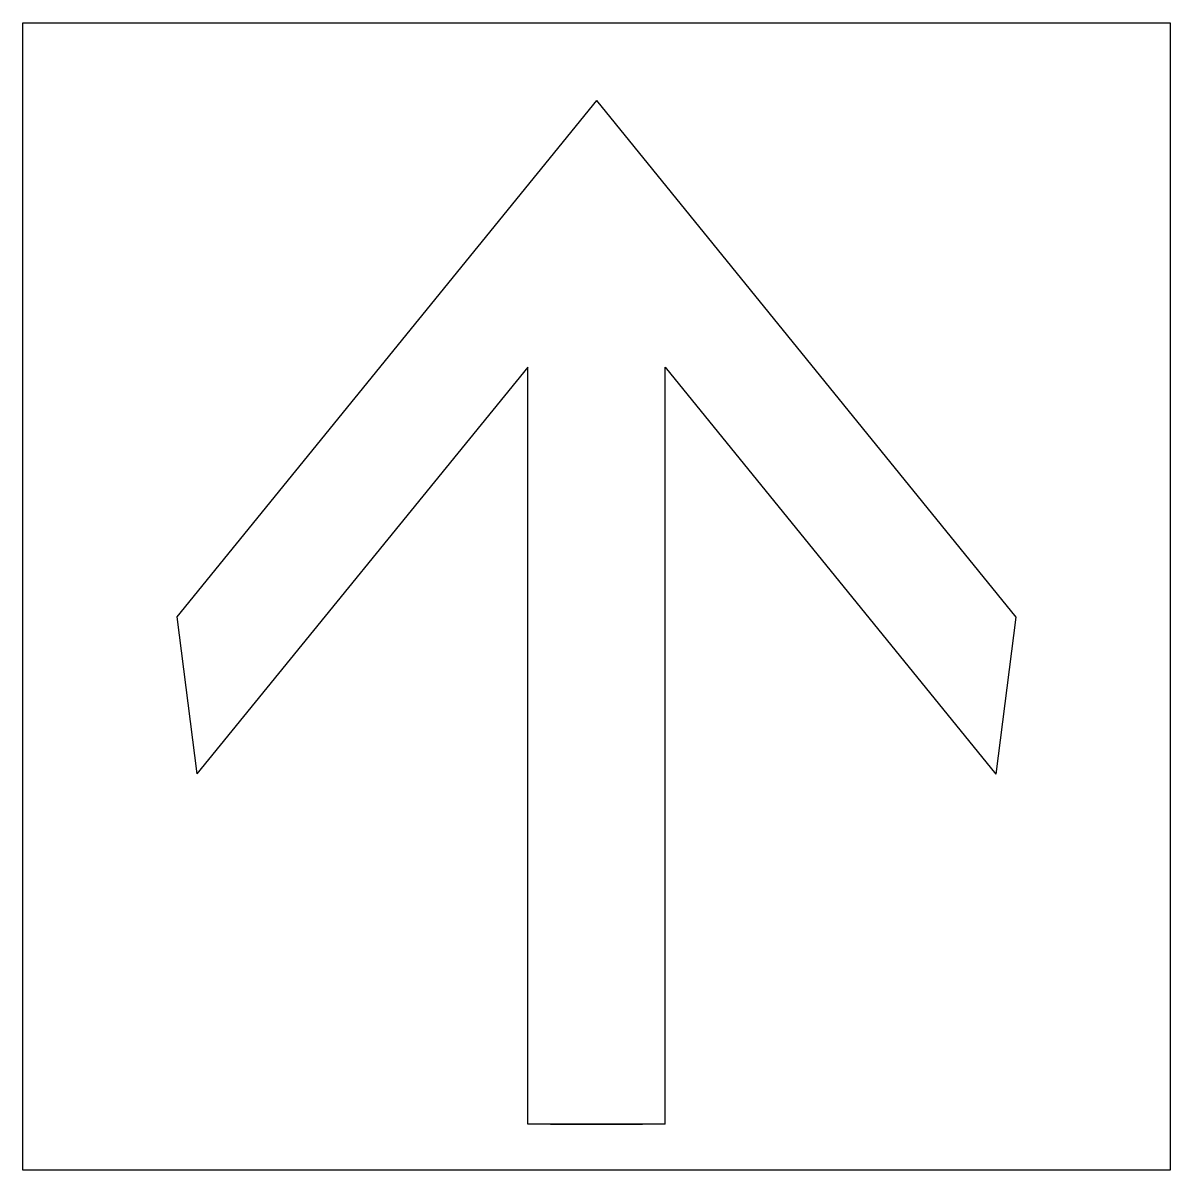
# Model space of a CAD drawing. Extents: x 0 to 100, y 0 to 100.
import ezdxf

# ---------------------------------------------------------------- set-up
doc = ezdxf.new("R2010")
doc.units = 0
doc.header["$LTSCALE"] = 50
doc.header["$MEASUREMENT"] = 0
doc.layers.get('0').update_dxf_attribs({"linetype": 'CONTINUOUS'})

msp = doc.modelspace()

# ---------------------------------------------------------------- linework, layer by layer
at = {"color": 0, "linetype": 'ByBlock'}
for p, q in [((0, 0), (0, 100)), ((0, 100), (100, 100)), ((100, 100), (100, 0)), ((50, 93.24), (13.42, 48.23)), ((50, 93.24), (86.56, 48.21)), ((44, 70), (15.17, 34.53)), ((44, 4), (44, 70)), ((56, 4), (56, 69.98)), ((56, 69.98), (84.8, 34.51)), ((13.42, 48.23), (15.17, 34.53)), ((86.56, 48.21), (84.8, 34.51)), ((56, 4), (44, 4)), ((46, 4), (54, 4)), ((100, 0), (0, 0))]:
    msp.add_line(p, q, dxfattribs=at)

doc.saveas('drawing.dxf')
